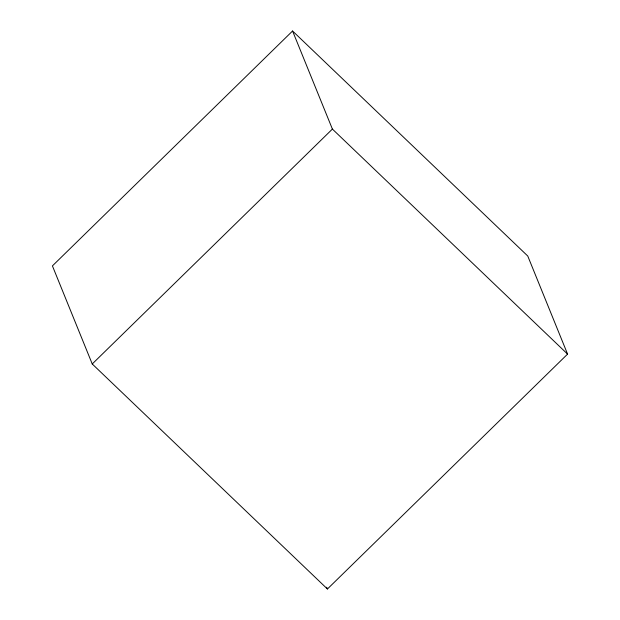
<?xml version="1.0" encoding="UTF-8"?>
<svg xmlns="http://www.w3.org/2000/svg" width="620" height="620" viewBox="0 0 620 620"><rect width="100%" height="100%" fill="white"/><g stroke="black" fill="none" stroke-linecap="round" stroke-linejoin="round"><path stroke-width="0.93" d="M292.57 31L52.421 265.895L92.24 363.971L327.43 589L567.579 354.105L527.76 256.029L292.57 31L332.397 129.076L567.579 354.105M92.24 363.971L332.397 129.076M326.701 587.218L327.43 589"/></g></svg>
